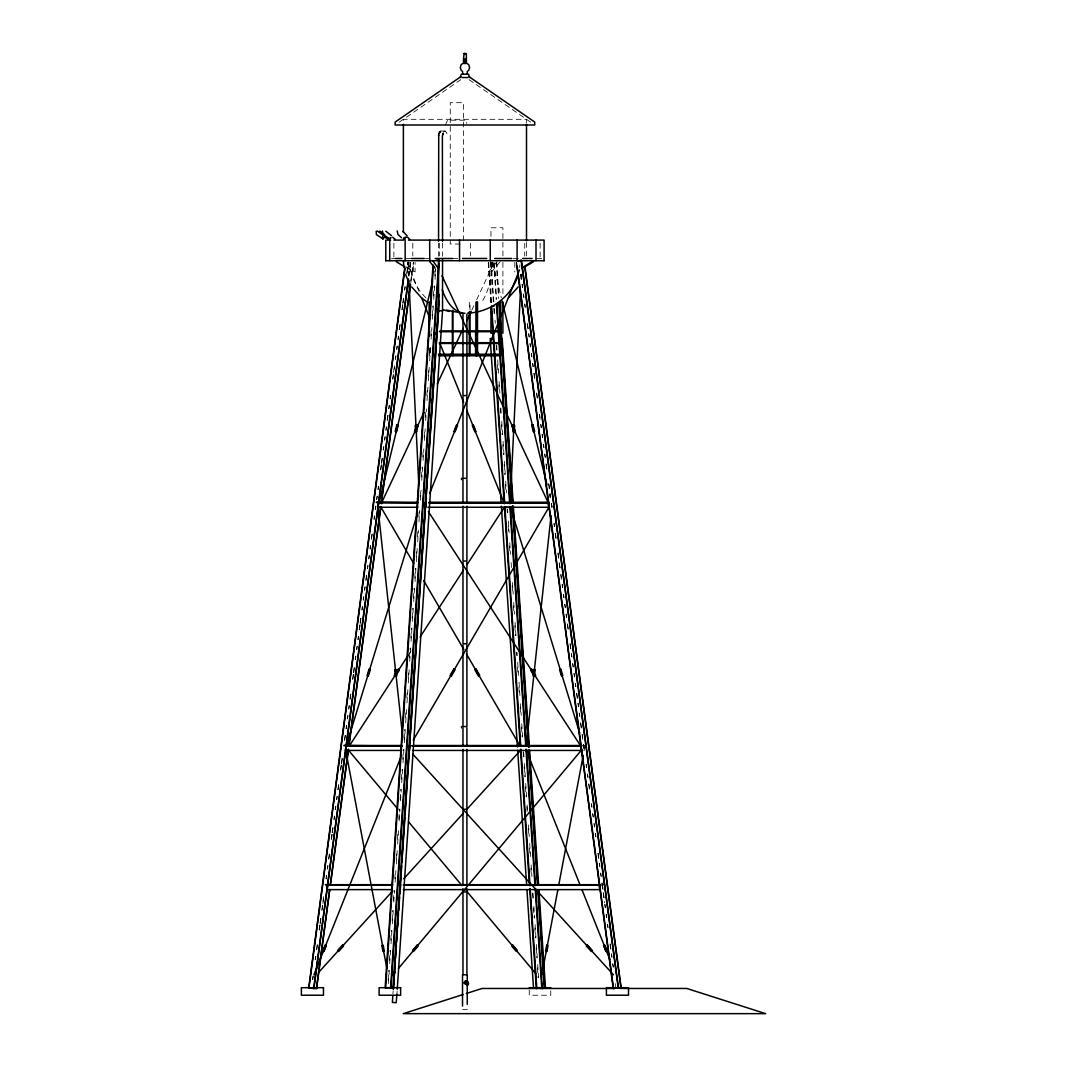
<?xml version="1.0" encoding="UTF-8"?>
<svg xmlns="http://www.w3.org/2000/svg" width="1067" height="1067" viewBox="0 0 1067 1067"><rect width="100%" height="100%" fill="white"/><g stroke="black" fill="none" stroke-linecap="round" stroke-linejoin="round"><path stroke-width="0.75" stroke-dasharray="5 3.75" d="M492.327 262.082C492.034 276.06 489.286 290.451 481.617 302.348M521.029 278.94L521.27 273.966M388.135 980.24L388.788 970.276M389.455 960.313L390.109 950.35M390.775 940.387L391.429 930.424M392.082 920.461L392.749 910.484M393.403 900.521L394.07 890.558M394.843 878.941L395.39 870.632M396.164 859.002L396.711 850.706M397.484 839.075L398.031 830.766M398.805 819.149L399.458 809.186M400.125 799.223L400.779 789.247M401.445 779.283L402.099 769.32M402.766 759.357L403.419 749.394M404.086 739.431L404.74 729.468M405.513 717.838L406.06 709.528M406.834 697.911L407.381 689.602M408.154 677.985L408.701 669.676M409.475 658.046L410.128 648.082M410.795 638.119L411.449 628.156M412.115 618.193L412.769 608.23M413.436 598.267L414.089 588.29M414.756 578.327L415.41 568.364M416.183 556.747L416.73 548.438M417.504 536.808L417.944 530.166M418.824 516.881L419.264 510.239M420.145 496.955L420.585 490.313M421.465 477.029L422.119 467.053M422.785 457.089L423.332 448.794M424.106 437.163L424.653 428.854M425.426 417.237L425.973 408.928M426.853 395.644L427.4 387.334M428.174 375.717L428.721 367.408M429.494 355.791L430.041 347.482M430.815 335.852L431.361 327.556M432.135 315.925L432.789 305.962M433.455 295.999L434.109 286.036M434.776 276.073L435.216 269.418M388.401 983.561L389.282 970.276M389.722 963.634L390.602 950.35M391.042 943.708L391.922 930.424M392.363 923.782L393.243 910.484M393.803 902.189L394.563 890.558M395.123 882.262L395.884 870.632M396.324 863.99L397.204 850.706M397.644 844.064L398.524 830.766M399.191 820.803L399.965 809.186M400.512 800.877L401.272 789.247M401.712 782.604L402.592 769.32M403.033 762.678L403.913 749.394M404.353 742.752L405.233 729.468M405.673 722.826L406.554 709.528M406.994 702.886L407.874 689.602M408.314 682.96L409.195 669.676M409.755 661.367L410.635 648.082M411.075 641.44L411.955 628.156M412.395 621.514L413.276 608.23M413.716 601.588L414.596 588.29M415.036 581.648L415.917 568.364M416.357 561.722L417.224 548.438M417.664 541.796L418.437 530.166M418.984 521.87L419.758 510.239M420.425 500.276L421.078 490.313M421.745 480.35L422.625 467.053M423.065 460.41L423.826 448.794M424.386 440.484L425.146 428.854M425.706 420.558L426.467 408.928M427.027 400.632L427.907 387.334M428.347 380.692L429.227 367.408M429.668 360.766L430.548 347.482M431.095 339.173L431.868 327.556M432.415 319.246L433.295 305.962M433.736 299.32L434.616 286.036M435.056 279.394L435.709 269.418M392.936 994.084L393.163 990.763M396.924 994.191L397.137 990.87M519.709 267.564L519.909 264.816M312.551 979.479L312.991 976.185M315.192 959.686L315.632 956.392M316.512 949.79L317.179 944.842M319.153 929.997L319.82 925.049M320.033 923.395L320.914 916.793M321.794 910.204L323.781 895.36M325.982 878.861L326.422 875.567M327.302 868.965L327.742 865.67M328.623 859.068L329.276 854.12M331.263 839.276L331.917 834.327M332.144 832.673L333.024 826.071M333.904 819.483L334.344 816.175M335.225 809.586L335.665 806.279M336.545 799.69L336.985 796.382M337.866 789.793L338.519 784.845M340.506 770.001L341.16 765.039M341.387 763.398L342.267 756.796M344.468 740.298L345.121 735.35M346.001 728.761L346.442 725.453M347.322 718.865L347.762 715.557M348.642 708.968L349.082 705.66M349.963 699.072L350.63 694.124M352.603 679.266L353.27 674.317M353.484 672.677L354.364 666.075M355.244 659.473L355.684 656.178M356.565 649.576L357.005 646.282M357.885 639.68L358.325 636.385M359.206 629.783L359.872 624.835M360.086 623.195L360.966 616.593M361.846 609.991L362.287 606.696M363.167 600.094L363.607 596.8M364.487 590.198L364.927 586.903M365.808 580.301L366.474 575.353M367.355 568.751L367.795 565.457M368.675 558.855L369.115 555.56M369.996 548.958L370.436 545.664M371.316 539.062L371.97 534.114M373.957 519.269L374.397 515.975M375.277 509.372L375.717 506.078M376.598 499.476L377.038 496.182M377.918 489.58L378.358 486.285M380.559 469.787L381.212 464.839M381.439 463.185L382.319 456.596M383.2 449.994L383.64 446.686M384.52 440.097L384.96 436.79M385.841 430.201L386.281 426.893M387.161 420.305L387.814 415.356M388.695 408.754L389.135 405.46M390.015 398.858L390.455 395.564M392.656 379.065L393.323 374.117M393.536 372.463L394.417 365.861M395.297 359.272L395.737 355.965M396.617 349.376L397.057 346.068M397.938 339.479L398.378 336.172M399.258 329.583L399.925 324.635M401.899 309.79L402.566 304.842M402.779 303.188L403.659 296.586M404.54 289.997L404.98 286.69M406.74 273.499L408.288 261.949M312.804 979.479L313.245 976.185M315.445 959.686L315.885 956.392M316.766 949.79L317.433 944.842M319.406 929.997L320.073 925.049M320.287 923.395L321.167 916.793M322.047 910.204L322.714 905.256M322.928 903.602L324.035 895.36M326.235 878.861L326.675 875.567M327.556 868.965L327.996 865.67M328.876 859.068L329.53 854.12M331.517 839.276L332.17 834.327M332.397 832.673L333.277 826.071M334.158 819.483L334.598 816.175M335.478 809.586L335.918 806.279M336.799 799.69L337.239 796.382M338.119 789.793L338.772 784.845M340.76 770.001L341.413 765.039M341.64 763.398L342.52 756.796M344.721 740.298L345.375 735.35M346.255 728.761L346.695 725.453M347.575 718.865L348.015 715.557M348.896 708.968L349.336 705.66M350.216 699.072L350.883 694.124M352.857 679.266L353.524 674.317M353.737 672.677L354.617 666.075M355.498 659.473L355.938 656.178M356.818 649.576L357.258 646.282M358.139 639.68L358.579 636.385M359.459 629.783L360.113 624.835M360.339 623.195L361.22 616.593M362.1 609.991L362.54 606.696M363.42 600.094L363.86 596.8M364.741 590.198L365.181 586.903M366.061 580.301L366.715 575.353M367.595 568.751L368.035 565.457M368.915 558.855L369.355 555.56M370.236 548.958L370.676 545.664M371.556 539.062L372.223 534.114M374.197 519.269L374.637 515.975M375.517 509.372L375.957 506.078M376.838 499.476L377.278 496.182M378.158 489.58L378.598 486.285M380.799 469.787L381.466 464.839M381.679 463.185L382.56 456.596M383.44 449.994L383.88 446.686M384.76 440.097L385.2 436.79M386.081 430.201L386.521 426.893M387.401 420.305L388.068 415.356M388.948 408.754L389.388 405.46M390.269 398.858L390.709 395.564M392.909 379.065L393.35 375.771M394.23 369.169L394.67 365.861M395.55 359.272L395.99 355.965M396.871 349.376L397.311 346.068M398.191 339.479L398.631 336.172M399.511 329.583L400.165 324.635M402.152 309.79L402.806 304.842M403.033 303.188L403.913 296.586M404.793 289.997L405.233 286.69M406.994 273.499L408.528 261.949M408.728 275.966L410.488 262.775M408.981 275.966L410.742 262.775M410.795 280.914L413.222 262.775M410.822 282.568L413.462 262.775M434.869 272.005L435.656 268.777M445.392 124.999L447.62 120.198L466.466 120.198L466.786 123.399M471.721 310.297L473.828 305.789M476.642 299.774L494.221 262.215M409.168 653.791L410.968 651.003M497.115 261.775L488.566 271.898L488.566 262.309M500.103 261.775L491.567 271.898L491.567 262.309M399.245 122.158L460.824 79.625M443.672 131.654L445.086 131.041L447.073 133.122L445.086 135.189M583.169 745.886L585.996 745.5L582.689 745.5M601.735 885.09L604.562 884.69L601.281 884.69M442.365 131.041L445.086 131.041M460.197 244.01L450.261 244.01L450.261 102.685L463.505 102.685L463.505 244.01M391.562 258.481L395.39 258.481M406.047 258.481L411.462 258.481M424.986 258.481L433.589 258.481M452.768 258.481L457.716 258.481M513.32 258.481L521.616 258.481M536.754 258.481L543.476 258.481M462.518 1009.369L467.253 1009.369L467.253 1006.074M406.474 266.843L415.076 271.898L415.076 262.309M406.434 267.684L413.596 271.898L413.596 262.309M469.067 79.625L530.632 122.158M425.933 297.826C416.277 288.517 410.088 275.553 409.768 262.082M407.287 262.255L419.051 291.531M492.647 262.322L501.317 297.8M549.358 494.555L550.145 497.782M520.923 274.312L522.03 282.568M522.243 284.209L522.683 287.516M523.564 294.105L524.004 297.413M524.884 304.002L525.324 307.309M527.525 323.794L528.632 332.05M528.845 333.691L529.285 336.999M530.166 343.601L530.606 346.895M531.486 353.497L531.926 356.791M532.806 363.394L533.247 366.688M534.127 373.29L534.794 378.238M536.768 393.083L537.435 398.031M539.635 414.516L540.075 417.824M540.956 424.426L541.396 427.72M542.276 434.322L542.716 437.617M543.596 444.219L544.037 447.513M544.917 454.115L545.357 457.41M546.237 464.012L546.891 468.96M548.878 483.804L549.972 492.047M550.199 493.701L550.639 496.995M551.519 503.597L551.959 506.892M554.16 523.39L554.6 526.685M555.48 533.287L556.134 538.235M558.121 553.079L559.215 561.322M559.441 562.976L560.095 567.924M560.975 574.526L561.415 577.821M562.296 584.423L562.736 587.717M563.616 594.319L564.056 597.613M564.936 604.215L565.377 607.51M566.257 614.112L566.697 617.406M567.577 624.008L568.244 628.956M570.218 643.801L571.325 652.044M571.539 653.698L571.979 657.005M572.859 663.594L573.299 666.902M574.179 673.49L574.62 676.798M575.5 683.387L575.94 686.695M576.82 693.283L577.927 701.539M578.141 703.18L578.581 706.487M579.461 713.076L579.901 716.384M580.781 722.973L581.448 727.921M582.329 734.523L582.769 737.831M583.649 744.419L584.089 747.727M586.29 764.212L586.73 767.52M587.61 774.108L588.05 777.416M588.931 784.005L589.584 788.953M591.571 803.798L592.012 807.105M592.892 813.694L593.332 817.002M594.212 823.604L594.652 826.898M595.533 833.5L595.973 836.795M598.174 853.293L599.267 861.536M599.494 863.19L599.934 866.484M600.814 873.086L601.255 876.38M602.135 882.983L603.228 891.225M603.455 892.879L604.109 897.827M604.989 904.429L605.429 907.724M606.309 914.326L606.75 917.62M607.63 924.222L608.07 927.516M610.271 944.015L611.378 952.257M611.591 953.911L612.031 957.206M612.911 963.808L613.352 967.102M520.683 274.312L521.776 282.568M522.003 284.209L522.443 287.516M523.323 294.105L523.764 297.413M524.644 304.002L525.084 307.309M527.285 323.794L528.378 332.05M528.605 333.691L529.045 336.999M529.926 343.601L530.366 346.895M531.246 353.497L531.686 356.791M532.566 363.394L533.007 366.688M533.887 373.29L534.54 378.238M536.528 393.083L537.181 398.031M539.382 414.516L540.489 422.772M540.702 424.426L541.142 427.72M542.023 434.322L542.463 437.617M543.343 444.219L543.783 447.513M544.663 454.115L545.104 457.41M545.984 464.012L546.651 468.96M548.625 483.804L549.732 492.047M549.945 493.701L550.385 496.995M551.266 503.597L551.706 506.892M553.906 523.39L554.347 526.685M555.227 533.287L555.894 538.235M557.868 553.079L558.975 561.322M559.188 562.976L559.855 567.924M560.735 574.526L561.829 582.769M562.056 584.423L562.496 587.717M563.376 594.319L563.816 597.613M564.696 604.215L565.137 607.51M566.017 614.112L566.457 617.406M567.337 624.008L567.991 628.956M569.978 643.801L571.072 652.044M571.298 653.698L571.739 657.005M572.619 663.594L573.059 666.902M573.939 673.49L574.379 676.798M575.26 683.387L575.7 686.695M576.58 693.283L577.674 701.539M577.901 703.18L578.341 706.487M579.221 713.076L579.661 716.384M580.541 722.973L581.195 727.921M582.075 734.523L583.182 742.779M583.396 744.419L583.836 747.727M586.036 764.212L586.477 767.52M587.357 774.108L587.797 777.416M588.677 784.005L589.344 788.953M591.318 803.798L591.758 807.105M592.638 813.694L593.079 817.002M593.959 823.604L594.399 826.898M595.279 833.5L595.719 836.795M597.92 853.293L599.027 861.536M599.241 863.19L599.681 866.484M600.561 873.086L601.001 876.38M601.881 882.983L602.988 891.225M603.202 892.879L604.522 902.775M604.749 904.429L605.189 907.724M606.069 914.326L606.509 917.62M607.39 924.222L607.83 927.516M610.031 944.015L611.124 952.257M611.351 953.911L611.791 957.206M612.671 963.808L613.112 967.102M615.312 983.601L615.966 988.549M516.668 262.775L517.108 266.07M516.415 262.775L516.855 266.07M602.095 884.89L602.495 888.091M583.516 745.7L583.929 748.901M551.532 504.211L551.932 507.412L551.706 504.171M602.442 884.983L603.015 889.625M583.876 745.793L584.449 750.434M496.675 261.962L498.983 296.839M496.182 261.962L498.596 298.493M494.234 262.775L496.648 299.32M493.728 262.775L496.155 299.32M491.193 261.962L494.168 306.803M494.274 308.456L494.608 313.445M495.048 320.087L495.261 323.408M496.688 345.001L497.129 351.643M497.689 359.952L498.569 373.237M499.116 381.533L499.889 393.163M500.876 408.114L501.317 414.756M501.757 421.398L502.637 434.682M503.077 441.325L503.957 454.609M504.398 461.251L505.278 474.548M505.718 481.19L506.492 492.807M507.585 509.412L507.812 512.747M508.359 521.043L509.119 532.673M509.786 542.636L510.56 554.266M511.106 562.562L511.44 567.551M512.427 582.489L513.2 594.119M513.747 602.428L514.521 614.045M515.068 622.354L515.948 635.639M517.042 652.244L517.268 655.565M517.708 662.207L518.589 675.504M519.029 682.146L519.909 695.431M520.456 703.727L521.23 715.357M521.776 723.666L522.657 736.95M523.644 751.888L523.977 756.876M524.417 763.519L525.297 776.803M525.738 783.445L526.618 796.742M527.165 805.038L527.605 811.68M528.485 824.964L529.259 836.595M529.699 843.237L530.579 856.521M531.126 864.83L531.899 876.46M532.993 893.066L533.327 898.041M533.873 906.35L534.647 917.98M535.087 924.622L535.967 937.906M536.408 944.548L537.288 957.833M537.728 964.475L538.608 977.759M490.7 261.962L493.661 306.803M493.781 308.456L494.101 313.445M496.195 345.001L496.635 351.643M497.515 364.927L498.062 373.237M498.836 384.854L499.383 393.163M500.37 408.114L500.81 414.756M501.477 424.719L502.13 434.682M502.797 444.646L503.451 454.609M504.117 464.572L504.771 474.548M505.438 484.511L505.985 492.807M507.092 509.412L507.305 512.747M508.185 526.031L508.626 532.673M509.506 545.957L510.053 554.266M512.147 585.81L512.693 594.119M513.467 605.749L514.014 614.045M514.787 625.675L515.454 635.639M516.548 652.244L516.761 655.565M517.535 667.195L518.082 675.504M518.855 687.121L519.402 695.431M520.176 707.048L520.723 715.357M521.496 726.987L522.163 736.95M523.15 751.888L523.484 756.876M524.137 766.84L524.804 776.803M525.457 786.766L526.124 796.742M526.778 806.705L527.111 811.68M528.205 828.285L528.765 836.595M529.525 848.225L530.086 856.521M530.846 868.151L531.406 876.46M532.5 893.066L532.833 898.041M533.487 908.004L534.154 917.98M534.807 927.943L535.474 937.906M536.127 947.869L536.794 957.833M537.448 967.796L538.115 977.759M488.739 262.775L491.5 304.295M488.246 262.775L490.993 304.295M408.047 262.362L408.688 275.619M550.772 990.709L550.772 995.231L529.245 995.231L529.245 987.695M540.142 243.263L540.142 259.121M526.511 122.638L526.511 119.304L403.379 119.304L403.379 122.638M526.511 242.409L526.511 255.72M524.737 243.263L524.737 255.947M516.281 262.309L516.281 265.51M514.801 262.309L514.801 271.898M502.917 255.947L502.904 227.764L490.953 227.764L490.953 239.301M502.904 262.375L502.904 295.332M490.953 262.375L490.953 303.561M470.347 243.263L470.347 255.947M470 310.137L470 302.134L469.307 302.134L469.307 310.257M442.538 242.983L442.538 256.2M439.644 243.263L439.644 255.947M438.55 242.956L438.55 256.16M430.201 348.082L430.201 354.244M429.668 348.082L429.668 354.244M412.796 243.263L412.796 255.947M393.883 243.263L393.883 259.121"/><path stroke-width="1.5" d="M510.199 502.61L520.469 290.531M514.427 430.094L514.667 425.346L513.24 425.4L512.934 431.735L514.347 431.682M400.298 889.691L400.605 884.89M409.515 750.501L409.821 745.7M425.653 507.412L425.96 502.61M432.989 265.283L385.134 987.722L391.109 987.722L439.084 263.616M385.627 987.722L433.482 265.283M438.804 260.295L390.615 987.722L393.056 988.549L439.044 294.332M393.563 988.549L394.216 978.586M394.443 975.265L395.323 961.981M395.537 958.659L396.417 945.362M396.644 942.041L397.404 930.424M397.631 927.103L398.511 913.805M398.725 910.484L399.605 897.2M399.832 893.879L401.699 865.644M401.926 862.323L404.886 817.482M405.113 814.161L408.087 769.32M408.301 765.999L439.111 300.974M392.829 995.751L392.376 1002.406L396.19 1002.713L396.924 994.191M393.27 989.096L438.55 310.67L438.55 259.468M397.257 989.202L442.538 310.724L442.538 259.508M402.766 737.524L377.945 507.412L378.332 502.61L418.117 502.61M526.231 745.793L551.039 515.681M327.382 888.091L327.796 884.89M346.362 745.7L345.748 750.501L386.854 968.289M413.703 563.416L381.079 507.412L377.945 507.412L432.508 281.675M308.736 987.722L404.9 266.897L396.39 261.775L396.39 260.708M404.927 268.551L308.977 987.722L313.911 988.549L378.171 506.892M408.288 279.261L313.671 988.549L316.632 988.549L329.836 889.571M378.612 503.597L408.541 279.261M316.392 988.549L329.596 889.571M330.25 884.623L348.295 749.367M348.736 746.073L380.652 506.892M381.092 503.597L410.355 284.209M330.503 884.623L348.549 749.367M348.989 746.073L380.892 506.892M381.332 503.597L410.608 284.209M541.796 974.838L557.868 889.691M558.788 884.783L583.209 755.409M532.513 424.733L533.847 431.868L534.047 431.068M438.55 241.302L438.724 135.002M439.257 133.122L441.004 131.041M442.832 134.589L443.245 133.122L442.378 136.216L442.538 241.329M438.55 135.602L439.671 131.654M346.282 745.793L416.904 515.348M518.269 274.299C512.08 296.359 490.527 312.351 467.826 313.111M395.59 669.276L395.964 676.318L396.27 675.518M313.938 974.838L400.418 758.237M429.681 493.367L519.496 269.951M415.637 428.761L414.463 431.308L415.33 432.122M416.85 427.934L418.024 425.4L415.076 431.735M416.503 429.588L418.264 425.773L417.41 424.959M381.706 502.61L415.463 430.494M416.864 427.494L423.906 412.462M437.257 383.92L463.278 328.329M466.799 320.807L471.014 311.791M382.333 946.042L382.8 945.055L383.36 951.511M404.073 237.608L403.393 238.861L404.806 239.008L405.473 237.754M413.302 740.045L548.798 507.412L548.185 502.61L441.991 275.739M381.826 237.794L383.573 235.407L377.278 230.992M349.416 745.793L408.261 655.178M420.025 637.052L463.478 570.138M467.106 564.563L504.224 507.412L510.546 507.412L579.701 733.082M518.162 286.956L508.385 297.826M393.069 974.838L395.203 972.29M398.418 968.476L581.142 750.501L580.528 745.7L428.374 511.586M318.646 972.384L392.616 891.025M403.819 878.688L463.211 813.361M466.572 809.666L520.363 750.501M464.065 53.51L463.518 59.285L466.372 59.285L466.372 54.084L464.065 53.51L465.826 53.51M460.824 76.704L395.15 122.078L395.15 124.999L534.74 124.999L534.74 122.078L469.067 76.704M442.378 310.817L438.55 310.67L439.551 310.777M521.976 267.684L532.006 261.775L532.006 260.708M523.457 267.684L533.487 261.775L533.487 260.708M466.612 983.761L464.438 983.761L463.932 982.627L465.679 981M408.421 746.086L409.848 745.5M580.448 746.086L581.875 745.5L413.156 745.5M399.205 885.277L400.632 884.69M598.907 885.277L600.334 884.69L403.966 884.69M468.52 312.818L470.854 311.911M424.573 502.85L426 502.384M547.758 502.85L549.198 502.384L428.961 502.384M463.158 994.511L403.259 1013.65L765.626 1013.65L686.801 988.469L620.554 988.469M466.319 993.51L482.071 988.469L614.565 988.469M381.399 237.914L376.384 234.62L376.211 231.272M518.095 260.841L521.376 260.295L618.42 987.722L613.498 988.549L517.108 266.07M523.87 746.086L528.112 745.5M534.54 885.09L537.368 884.69M507.972 502.85L512.227 502.384M460.25 77.531L461.357 74.183L468.52 74.183L469.64 77.531M462.091 77.531L467.88 77.531M385.014 237.141L388.748 238.488M387.108 240.088L390.642 240.088M393.883 240.088L403.606 240.088M408.421 240.088L544.09 240.088L544.09 260.708M395.39 258.481L401.886 258.481M411.462 258.481L424.159 258.481M435.163 258.481L452.795 258.481M462.518 258.481L486.752 258.481M494.648 258.481L511.76 258.481M522.697 258.481L532.073 258.481M436.31 260.295L439.297 260.295M385.614 260.708L544.277 260.708M439.991 330.93L500.223 330.93L500.223 302.134M439.391 331.704L500.223 331.704L500.223 342.694L439.391 342.694M493.941 333.224L490.953 333.224L490.953 308.51M493.181 338.532L490.193 338.532L501.157 502.904M439.391 343.454L500.223 343.454L500.223 354.244L438.364 354.244M438.644 355.764L500.743 355.764L500.743 302.134M461.518 478.309L461.518 479.617M417.65 502.384L376.198 502.384L417.077 502.85M429.681 502.61L548.478 502.61L548.638 507.265L427.867 507.265M428.734 502.85L549.425 502.85M377.878 507.265L417.877 507.265M461.518 726.534L461.518 727.841M401.766 745.5L343.894 745.5L402.366 746.086M402.232 745.793L346.015 745.793L345.428 750.434L401.659 750.434M413.382 746.086L581.755 746.086M412.636 750.434L582.795 750.434M392.789 884.69L325.315 884.69L328.143 885.09M391.842 884.983L327.436 884.983L326.862 889.625L392.416 889.625M403.246 884.983L600.801 884.983M403.286 889.625L599.814 889.625L599.627 884.983M465.359 980.786L467.266 980.786M465.665 981.413L466.959 981.413M529.245 987.695L550.772 987.695M537.981 987.722L533.487 987.722L526.951 889.771M390.202 237.661L391.015 237.714L389.388 238.915M388.015 237.848L382.906 234.447L382.453 231.032M462.064 313.111L446.566 310.124M405.167 237.127L407.847 237.381L409.728 239.368M464.945 313.298C452.755 312.458 445.793 300.147 442.218 289.811M442.952 309.67L449.034 311.457M503.877 502.384L505.318 502.85M380.692 502.384L382.119 502.85M343.281 945.629L338.306 951.097M520.029 745.5L521.456 746.086M348.002 745.5L349.442 746.086M529.245 884.69L530.672 885.277M329.543 884.69L330.97 885.277M384.814 236.994L387.654 238.981M379.745 231.086L384.6 234.66M411.715 286.956L421.492 297.826L427.547 302.348M385.827 231.232L391.522 235.647M392.589 237.221L395.163 239.208M402.993 231.446L407.167 235.834M401.472 237.714L397.884 234.34L397.204 230.872M412.876 754.196L613.472 974.838M438.11 268.097L432.775 260.708M435.123 268.097L429.774 261.775L429.654 240.088M348.736 750.501L397.898 809.133M408.581 821.883L462.011 885.61M466.279 890.718L535.741 973.571M423.746 580.648L463.892 649.576M466.399 653.884L519.936 745.793M421.532 297.693L429.588 317.713M435.776 333.131L437.017 336.212M440.111 343.907L463.652 402.459M466.746 410.168L503.917 502.61M405.54 274.299L408.141 280.794M526.378 750.501L580.128 885.103M581.982 889.745L609.777 959.366M369.836 669.836L369.529 669.049L367.928 676.078M502.104 301.027L546.984 484.871M524.977 266.897L621.154 987.722L618.18 987.722L521.123 260.295M524.737 266.897L620.901 987.722M516.855 266.07L613.245 988.549M599.107 884.89L599.721 889.691M403.379 260.708L403.94 267.564M502.157 338.532L513.12 502.904M513.334 506.225L529.392 746.98M529.619 750.301L538.582 884.783M538.915 889.771L545.45 987.722M499.423 303.481L512.627 502.77M512.854 506.091L528.805 746.913M529.019 750.234L537.928 884.756M538.261 889.745L544.757 987.722M498.929 303.481L512.133 502.77M512.347 506.091L528.298 746.913M528.525 750.234L537.435 884.756M537.768 889.745L544.25 987.722L541.809 988.549L535.207 888.904M496.982 304.295L510.186 503.597M510.399 506.918L526.244 746.073M526.458 749.394L535.487 885.583M535.701 888.904L542.303 988.549M496.475 304.295L509.679 503.597M509.906 506.918L525.738 746.073M525.964 749.394L534.98 885.583M491.607 305.962L504.691 503.597M504.918 506.918L520.763 746.073M520.976 749.394L530.006 885.583M530.219 888.904L536.821 988.549M491.22 307.616L504.198 503.597M504.424 506.918L520.256 746.073M520.483 749.394L529.499 885.583M529.725 888.904L536.328 988.549M501.37 506.225L517.428 746.98M517.655 750.301L526.618 884.783M408.928 280.594L418.798 484.391M581.355 750.434L581.155 745.793L409.141 745.793L409.328 750.434M399.912 884.983L400.112 889.625M425.28 502.61L425.44 507.265M536.007 240.088L536.007 260.708M526.511 124.292L526.511 240.742M517.095 240.088L517.095 260.708M502.904 301.921L502.904 333.224M500.05 302.134L500.05 330.93M500.05 331.704L500.05 342.694M500.05 343.454L500.05 354.244M490.246 240.088L490.246 260.708M477.509 330.93L477.509 302.134L475.935 302.134L475.935 330.93M477.509 331.704L477.509 342.694M477.509 343.454L477.509 354.244M476.989 302.134L476.989 355.764M476.122 330.93L476.122 355.764M475.935 331.704L475.935 342.694M475.935 343.454L475.935 354.244M475.602 331.704L475.602 342.694M475.602 343.454L475.602 354.244M470 311.737L470 330.93M470 331.704L470 342.694M470 343.454L470 354.244M469.307 311.884L469.307 355.764M467.253 74.183L467.253 71.476L468.706 70.382L469.587 67.528L468.706 64.66L466.386 62.9L463.505 62.9L461.184 64.66L460.29 67.528L461.184 70.382L462.625 71.476L462.625 74.183M467.253 974.758L467.253 981.347M467.253 984.654L467.253 1004.42M466.906 314.138L466.906 395.564L462.971 395.564L462.971 314.138M466.906 396.871L466.906 478.309L462.971 478.309L462.971 396.871M466.906 479.617L466.906 502.877M466.906 506.211L466.906 561.042L462.971 561.042L462.971 506.211M466.906 562.362L466.906 643.788L462.971 643.788L462.971 562.362M466.906 645.108L466.906 726.534L462.971 726.534L462.971 645.108M466.906 727.841L466.906 746.126M466.906 749.447L466.906 809.279L462.971 809.279L462.971 749.447M466.906 810.587L466.906 885.37M466.906 888.691L466.906 892.012L462.971 892.012L462.971 888.691M466.906 893.332L466.906 974.758L462.971 974.758L462.971 893.332M465.812 59.285L465.812 60.286M465.812 61.339L465.812 63.74M464.092 59.285L464.092 60.286M464.092 61.339L464.092 63.74M462.971 479.617L462.971 502.877M462.971 727.841L462.971 746.126M462.971 810.587L462.971 885.37M462.518 974.758L462.518 1006.074M459.544 240.088L459.544 260.708M452.888 310.257L452.888 355.764M452.368 311.737L452.368 330.93M452.368 331.704L452.368 342.694M452.368 343.454L452.368 354.244M430.201 318.139L430.201 302.134L429.134 302.134L429.134 336.265M405.153 240.088L405.153 260.708M403.379 124.292L403.379 232.433M389.748 240.088L389.748 260.708M385.787 240.088L385.787 260.708M513.854 424.959L513.734 432.122L513.854 424.959M533.727 669.703L533.047 675.945L534.474 675.891L535.154 669.649L533.727 669.703M534.287 669.276L533.913 676.318L534.287 669.276M546.624 945.629L545.597 951.097L546.984 950.924L548.011 945.455L546.624 945.629M547.091 945.055L546.531 951.511L547.091 945.055M396.777 425.053L395.243 431.388L396.631 431.548L398.164 425.213L396.777 425.053M397.377 424.733L396.03 431.868L397.377 424.733M416.023 424.959L416.143 432.122L416.023 424.959M368.982 669.369L367.075 675.611L368.462 675.758L370.369 669.516L368.982 669.369M560.362 669.049L561.949 676.078L560.362 669.049M456.676 424.733L454.142 431.068L455.009 431.868L457.543 425.533L456.676 424.733M456.876 425.213L454.342 431.548L456.876 425.213M324.968 945.522L322.794 950.99L324.115 950.99L326.302 945.522L324.968 945.522M325.408 945.029L323.221 950.497L323.688 951.497L325.875 946.029L325.408 945.029M604.482 945.029L604.015 946.029L606.189 951.497L606.656 950.497L604.482 945.029M465.839 981.48L465.639 983.761L467.813 983.761L468.013 981.48L465.839 981.48M453.822 669.049L450.194 675.291L451.394 676.078L455.022 669.836L453.822 669.049M454.182 669.516L450.567 675.758L454.182 669.516M466.959 983.334L466.679 984.841L468.32 984.841L468.6 983.334L466.959 983.334M398.218 669.276L394.19 675.518L395.39 676.318L399.418 670.076L398.218 669.276M398.645 669.649L394.617 675.891L398.645 669.649M383.773 237.728L382.92 238.981L383.773 237.728M417.17 945.029L412.582 950.497L413.556 951.497L418.144 946.029L417.17 945.029M417.33 945.522L412.756 950.99L417.33 945.522M342.547 945.055L337.572 950.524L338.559 951.511L343.534 946.042L342.547 945.055M512.72 945.029L511.747 946.029L516.335 951.497L517.308 950.497L512.72 945.029M587.343 945.055L586.357 946.042L591.318 951.511L592.305 950.524L587.343 945.055M512.48 424.959L511.613 425.773L514.561 432.122L515.428 431.308L512.48 424.959M473.201 424.733L472.334 425.533L474.882 431.868L475.749 431.068L473.201 424.733M531.659 669.276L530.472 670.076L534.5 676.318L535.687 675.518L531.659 669.276M476.069 669.049L474.868 669.836L478.483 676.078L479.683 675.291L476.069 669.049M587.09 945.455L592.052 950.924L587.09 945.455M531.233 669.649L535.261 675.891L531.233 669.649M512.227 425.346L515.174 431.682L512.227 425.346M533.1 425.053L531.713 425.213L533.26 431.548L534.647 431.388L533.1 425.053M560.895 669.369L559.508 669.516L561.415 675.758L562.802 675.611L560.895 669.369M466.479 60.286L463.411 60.286L463.411 61.339L466.479 61.339L466.479 60.286M512.547 945.522L517.135 950.99L512.547 945.522M604.909 945.522L603.575 945.522L605.763 950.99L607.096 950.99L604.909 945.522M323.474 987.695L301.374 987.695L301.374 995.231L323.474 995.231L323.474 987.695M400.632 987.695L379.105 987.695L379.105 995.231L400.632 995.231L400.632 987.695M628.503 987.695L606.416 987.695L606.416 995.231L628.503 995.231L628.503 987.695M396.15 669.703L394.723 669.649L395.404 675.891L396.831 675.945L396.15 669.703M416.637 425.4L415.223 425.346L415.53 431.682L416.957 431.735L416.637 425.4M383.253 945.629L381.879 945.455L382.906 950.924L384.28 951.097L383.253 945.629M475.695 669.516L479.323 675.758L475.695 669.516M473.001 425.213L475.549 431.548L473.001 425.213"/></g></svg>
